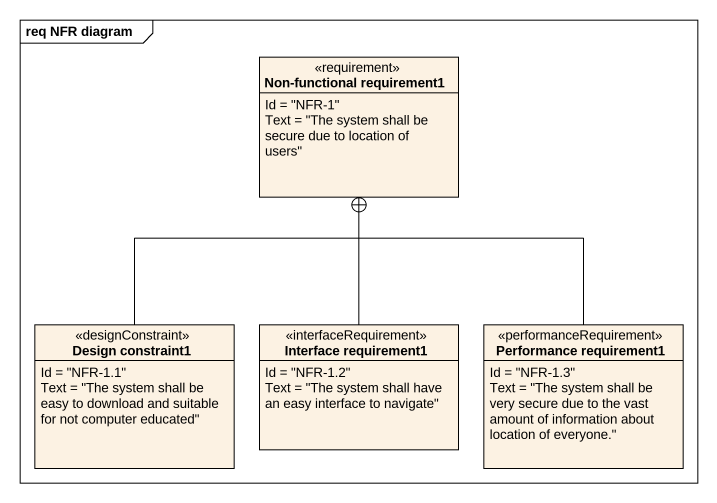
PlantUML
@startuml
mainframe req NFR diagram
hide circle
hide empty members
class "Non-functional requirement1" as Non_functional_requirement1 <<requirement>> {
  Id = "NFR-1"
  Text = "The system shall be secure due to location of users"
}
class "Design constraint1" as Design_constraint1 <<designConstraint>> {
  Id = "NFR-1.1"
  Text = "The system shall be easy to download and suitable for not computer educated"
}
class "Interface requirement1" as Interface_requirement1 <<interfaceRequirement>> {
  Id = "NFR-1.2"
  Text = "The system shall have an easy interface to navigate"
}
class "Performance requirement1" as Performance_requirement1 <<performanceRequirement>> {
  Id = "NFR-1.3"
  Text = "The system shall be very secure due to the vast amount of information about location of everyone."
}
Design_constraint1 -up-+ Non_functional_requirement1
Interface_requirement1 -up-+ Non_functional_requirement1
Performance_requirement1 -up-+ Non_functional_requirement1
@enduml
